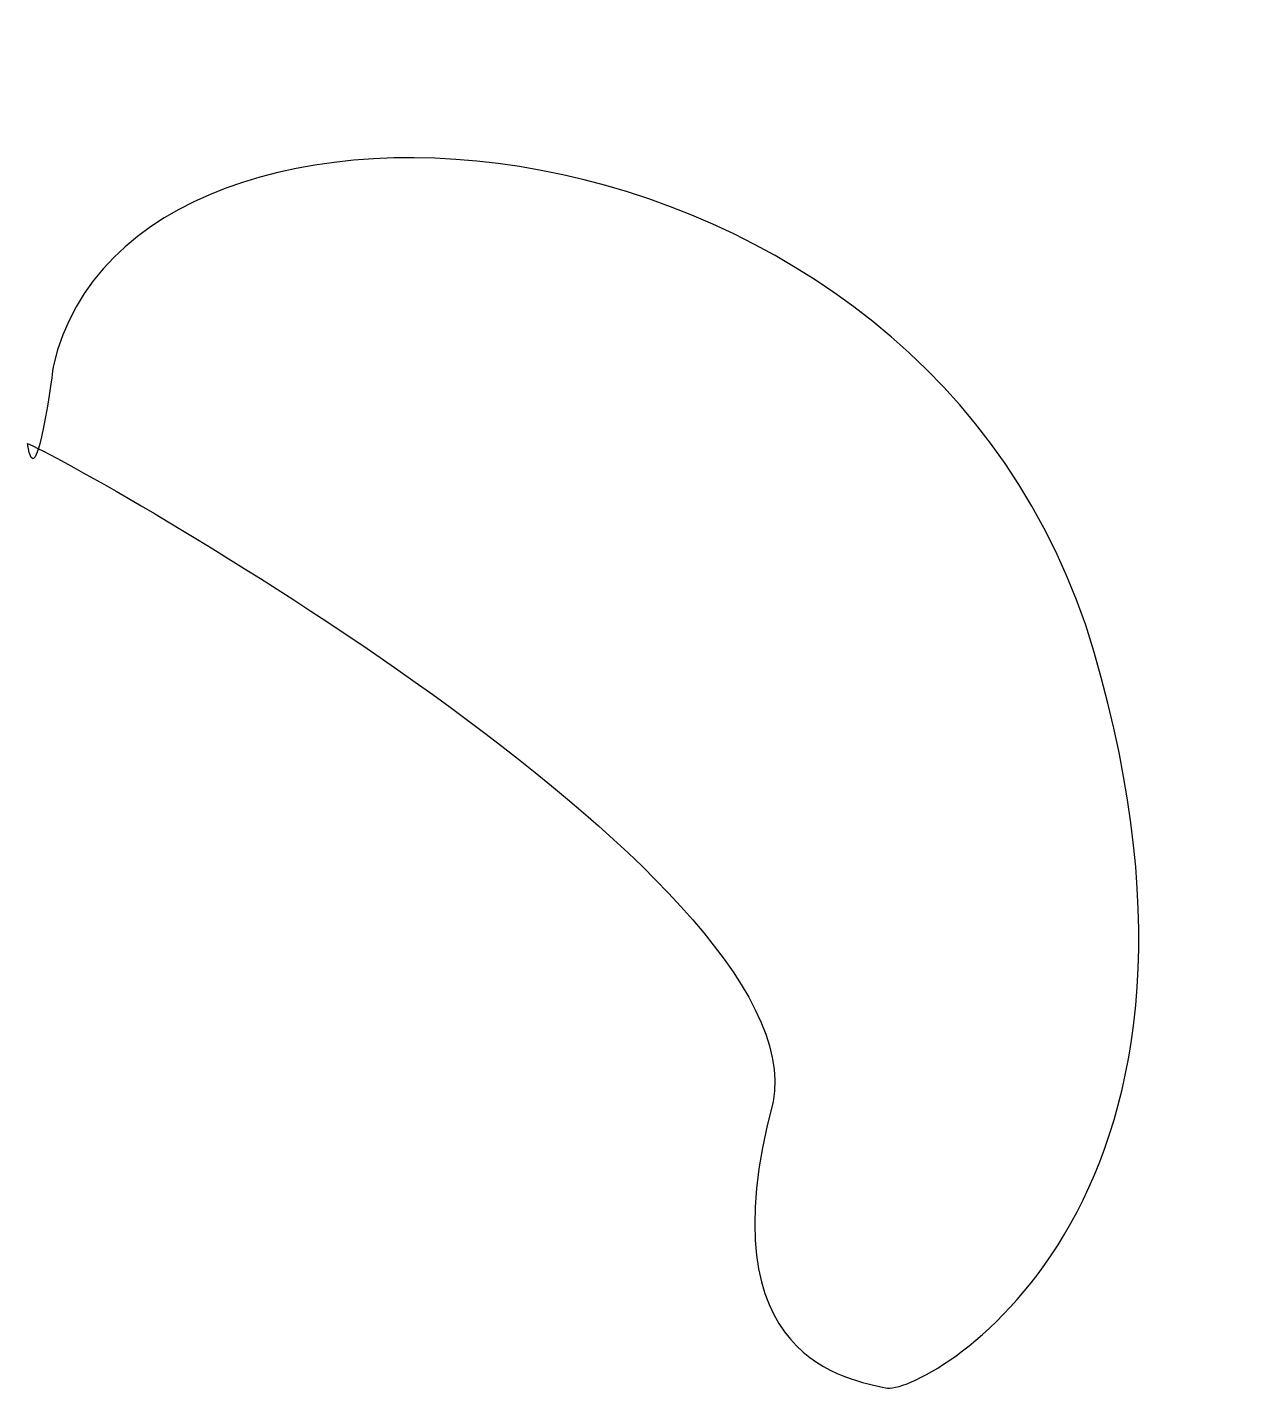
# Model space of a CAD drawing. Header units: centimetres. Extents: x -3.5 to 4.26, y -3.93 to 4.7.
import ezdxf

# ---------------------------------------------------------------- set-up
doc = ezdxf.new("R2010")
doc.units = ezdxf.units.CM
doc.header["$MEASUREMENT"] = 0
doc.layers.add('Camada 1', color=7, linetype='Continuous')

msp = doc.modelspace()

# ---------------------------------------------------------------- linework, layer by layer
at = {"layer": 'Camada 1'}
msp.add_open_spline([(-3.33866, 2.57072), (-2.84691, 4.70202), (2.18087, 4.31943), (3.21912, 0.76732), (3.21912, 0.76732), (4.2575, -2.78476), (2.12621, -3.93253), (1.90769, -3.87786), (1.90769, -3.87786), (1.68917, -3.82319), (0.75993, -3.714), (1.19718, -2.07449), (1.19718, -2.07449), (1.47038, -0.65347), (-3.22931, 1.96958), (-3.5027, 2.07894), (-3.5027, 2.07894), (-3.44801, 1.69635), (-3.33866, 2.57072), (-3.33866, 2.57072)], degree=3, knots=[0, 0, 0, 0, 0.1666667, 0.1666667, 0.1666667, 0.1666667, 0.3333333, 0.3333333, 0.3333333, 0.3333333, 0.5, 0.5, 0.5, 0.5, 0.6666667, 0.6666667, 0.6666667, 0.6666667, 1, 1, 1, 1], dxfattribs=at)

doc.saveas('drawing.dxf')
